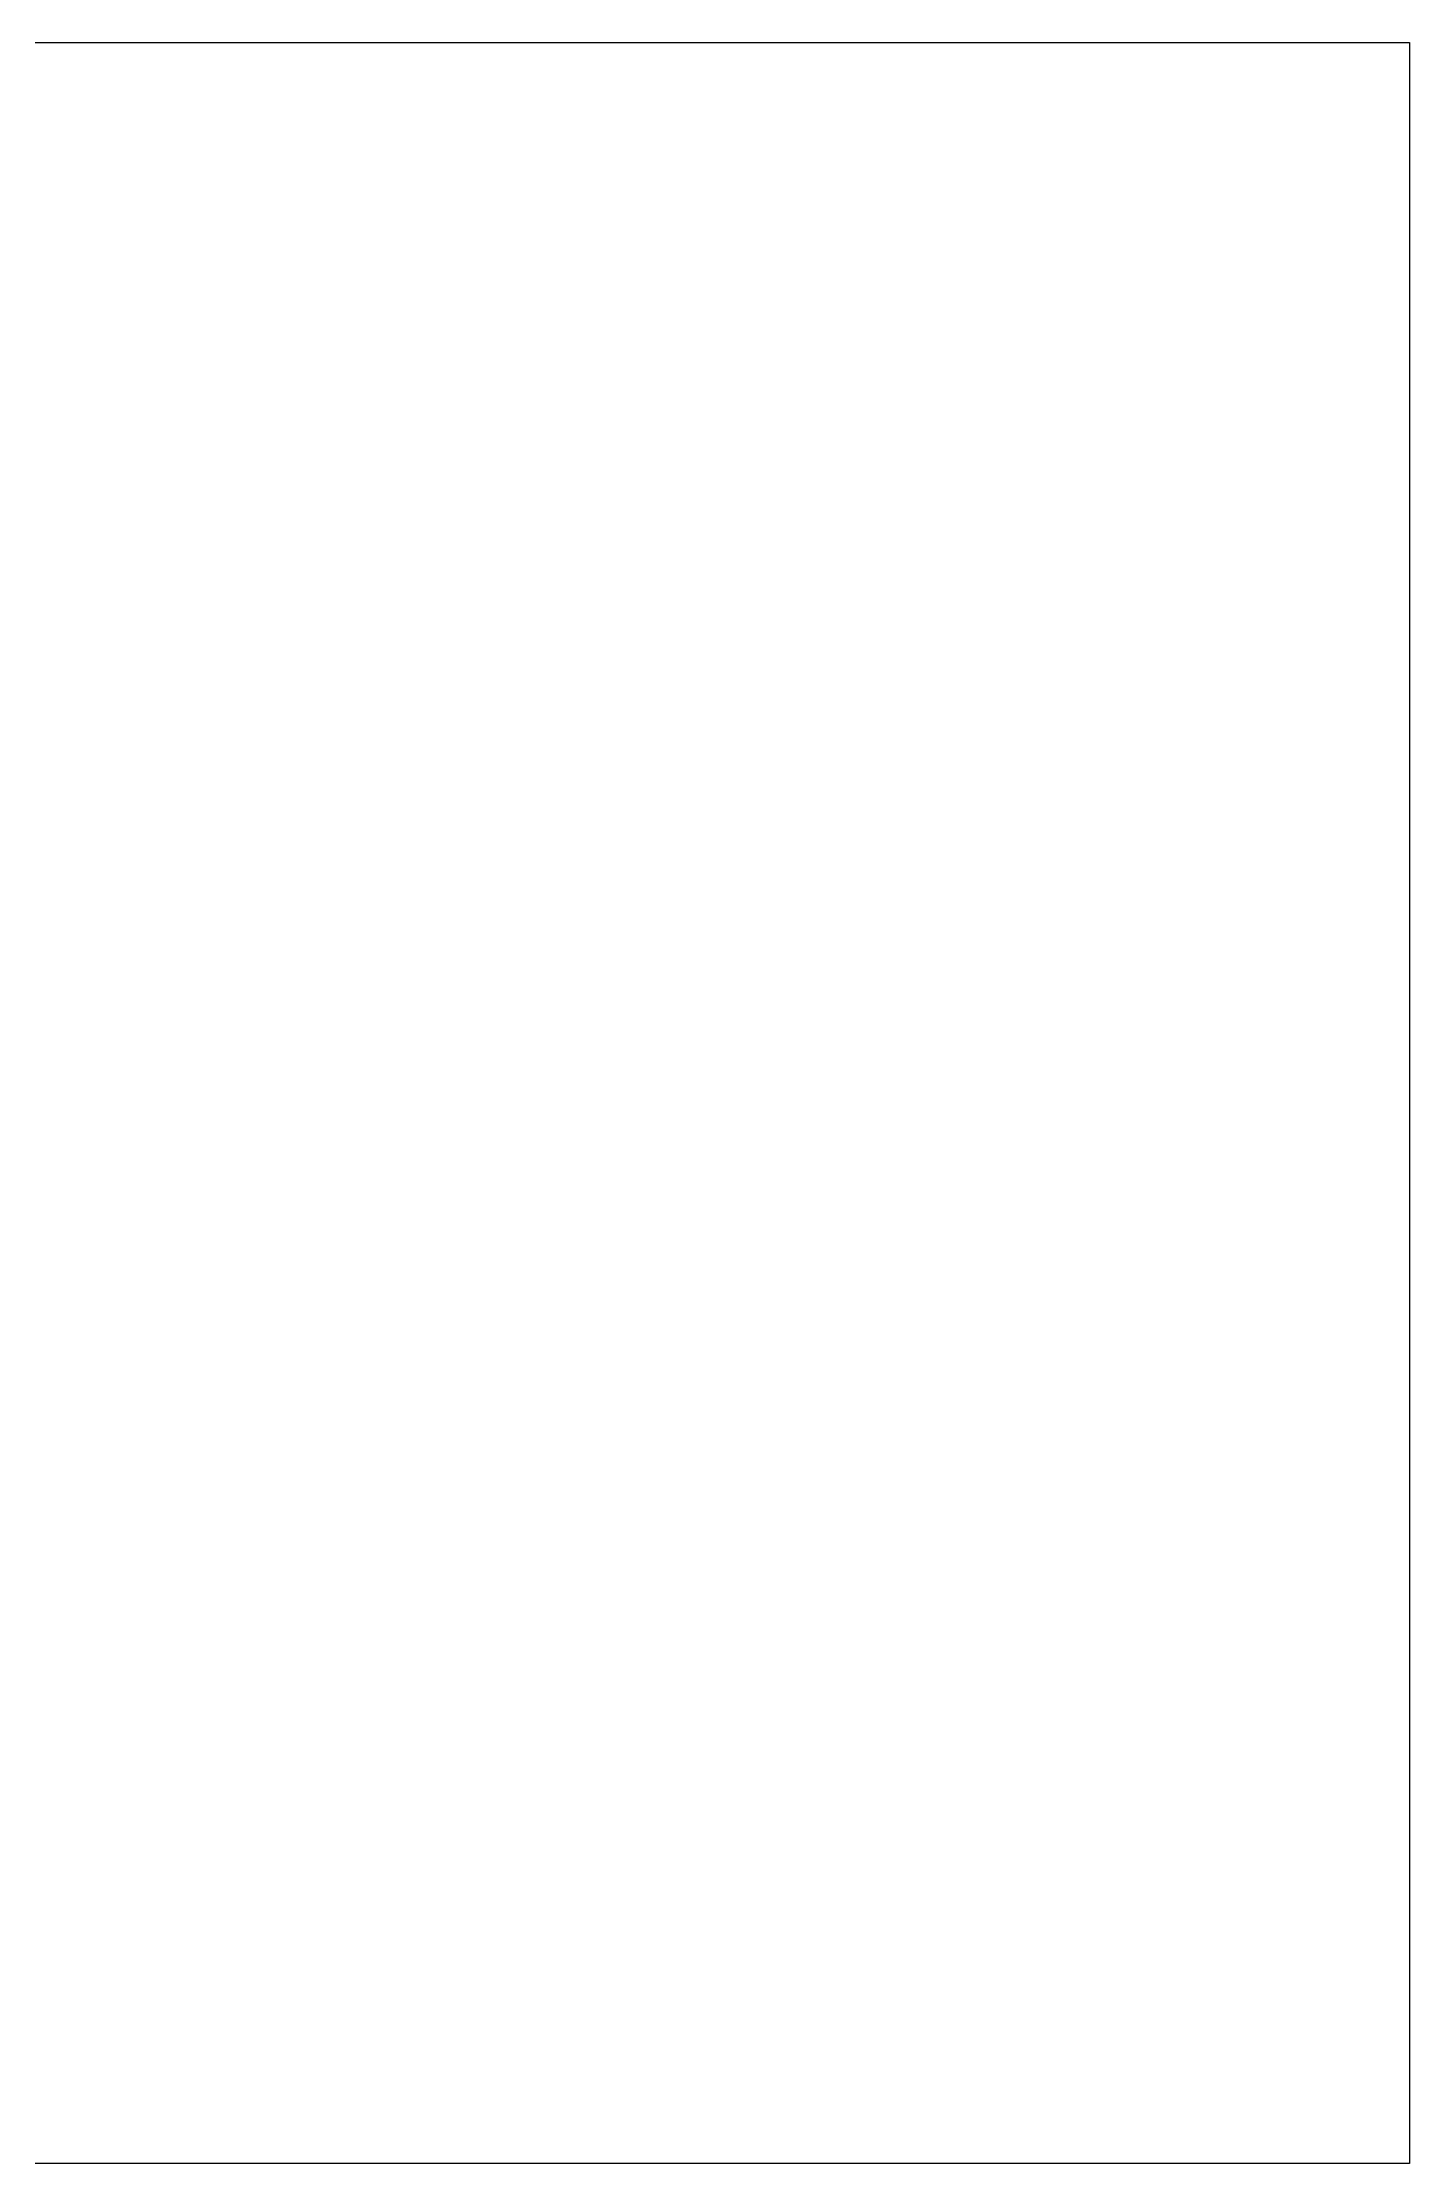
# Model space of a CAD drawing. Extents: x -152830 to 1281226, y -304852 to -2349.
# Drawn here: x 1238507 to 1281226, y -82388 to -16110 of the extents above; entities that cross this region are included whole.
import ezdxf

# ---------------------------------------------------------------- set-up
doc = ezdxf.new("R2010")
doc.units = 0
doc.header["$LTSCALE"] = 100
doc.layers.get('Defpoints').update_dxf_attribs({"color": 42})

msp = doc.modelspace()

# ---------------------------------------------------------------- linework, layer by layer
msp.add_lwpolyline([(1237722.702657, -16109.601076), (1281225.771418, -16109.601076), (1281225.771418, -82387.544721), (1237722.702657, -82387.544721)], close=True)
at = {"layer": 'Defpoints'}
msp.add_ray((0, -11682.243475), (1, 0), dxfattribs=at)
msp.add_ray((0, -11682.243475), (1, 0), dxfattribs=at)

doc.saveas('drawing.dxf')
